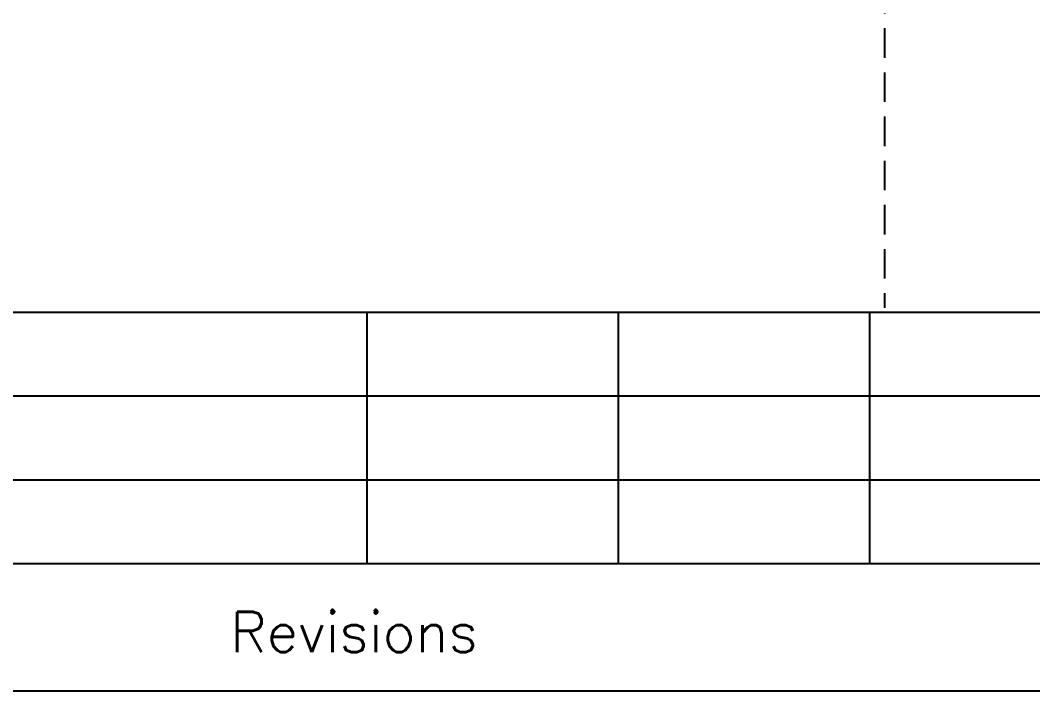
# Model space of a CAD drawing. Header units: inches. Extents: x 0 to 137, y 0 to 88.
# Drawn here: x 53.91 to 71.11, y -0.18 to 11.21 of the extents above; entities that cross this region are included whole.
import ezdxf
from ezdxf.enums import TextEntityAlignment as Align

# ---------------------------------------------------------------- set-up
doc = ezdxf.new("R2010")
doc.units = ezdxf.units.IN
doc.header["$MEASUREMENT"] = 0
doc.linetypes.add('HIDDEN2', pattern=[0.1875, 0.125, -0.0625])
doc.layers.add('MidPoint', color=210, linetype='HIDDEN2', plot=False)
doc.styles.add('Fields', font='simplex.shx', dxfattribs={"height": 0.185})
doc.styles.add('Title_Block', font='simplex.shx', dxfattribs={"height": 0.185})

# ---------------------------------------------------------------- blocks, each defined once
blk = doc.blocks.new('RG_Master_Ver_4_2_2')
at = {"color": 3}
for p, q in [((10.12, 1.5631), (34.15, 1.5631)), ((14.942, 1.5631), (14.942, 0.496)), ((16.0091, 1.5631), (16.0091, 0.496)), ((17.0763, 1.5631), (17.0763, 0.496)), ((9.9977, 1.2074), (19.5662, 1.2074)), ((9.9977, 0.8517), (19.5662, 0.8517)), ((9.9977, 0.496), (19.5662, 0.496))]:
    blk.add_line(p, q, dxfattribs=at)
blk.add_lwpolyline([(0, -0.044), (34.25, -0.044), (34.25, 21.956), (0, 21.956)], close=True, dxfattribs=at)
at = {"layer": 'MidPoint'}
blk.add_line((17.1412, 8.956), (17.1412, 1.581), dxfattribs=at)
at = {"insert": (14.8886, 0.2059), "char_height": 0.171452, "attachment_point": 5, "style": 'Title_Block'}
blk.add_mtext_dynamic_manual_height_columns('\\pxqc;Revisions', width=9.426284, gutter_width=0.8573, heights=[0.3922], dxfattribs=at)
at = {"style": 'Fields'}
for tag, p in [('DESCRIPTION_3', (13.1158, 1.307)), ('DRN_3', (15.4724, 1.307)), ('CHK_3', (16.5293, 1.307)), ('APP_3', (17.5522, 1.307)), ('DATE_3', (18.8294, 1.307)), ('CUSTOMER', (28.9966, 1.2135)), ('DRAWING_DESC', (32.2295, 1.2455)), ('DESCRIPTION_2', (13.1158, 0.9513)), ('DRN_2', (15.4724, 0.9513)), ('CHK_2', (16.5293, 0.9513)), ('APP_2', (17.5522, 0.9513)), ('DATE_2', (18.8294, 0.9513)), ('DRAWING_#', (32.125, 0.8944)), ('SIZE', (30.7145, 0.8944)), ('REV', (33.5429, 0.8944)), ('DESCRIPTION_1', (13.1158, 0.5956)), ('DRN_1', (15.4724, 0.5956)), ('CHK_1', (16.5293, 0.5956)), ('APP_1', (17.5522, 0.5956)), ('DATE_1', (18.8294, 0.5956)), ('PROJECT_#', (28.9813, 0.5809)), ('DRN_BY', (30.875, 0.5245)), ('CHK_BY', (31.7615, 0.5245)), ('APP_BY', (32.75, 0.5245)), ('SCALE', (33.6518, 0.5245)), ('PROJECT_NAME', (29.021, 0.1759)), ('SHEETNUM', (32.7527, 0.1759)), ('TTL_SHTS', (33.5471, 0.1759))]:
    blk.add_attdef(tag, text='', height=0.125, dxfattribs=at).set_placement(p, align=Align.CENTER)
at = {"style": 'Fields', "flags": 9}
blk.add_attdef('WD_TB', (9.9529, 0.1939), '', height=0.0638, dxfattribs=at)

msp = doc.modelspace()

# ---------------------------------------------------------------- block references
at = {"xscale": 4.00170457579782, "yscale": 4.00170457579782, "zscale": 4.00170457579782}
msp.add_blockref('RG_Master_Ver_4_2_2', (0, 0), dxfattribs=at)

doc.saveas('drawing.dxf')
